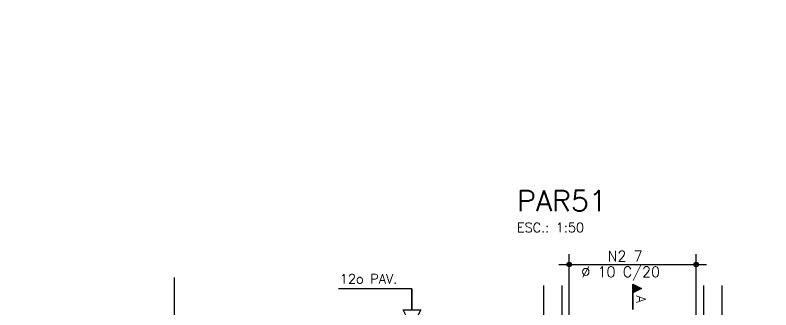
# Model space of a CAD drawing. Extents: x -1.9 to 86, y -1.5 to 61.
# Drawn here: x 37.57 to 51.98, y 24.6 to 30.22 of the extents above; entities that cross this region are included whole.
import ezdxf

# ---------------------------------------------------------------- set-up
doc = ezdxf.new("R2010")
doc.units = 0
doc.header["$MEASUREMENT"] = 0
for name, color, linetype in [('PENA_01', 1, 'CONTINUOUS'), ('PENA_02', 2, 'CONTINUOUS'), ('PENA_03', 3, 'CONTINUOUS'), ('PENA_05', 5, 'CONTINUOUS'), ('PENA_06', 6, 'CONTINUOUS')]:
    doc.layers.add(name, color=color, linetype=linetype)
doc.styles.get("Standard").update_dxf_attribs({"font": 'ROMANS.SHX'})

msp = doc.modelspace()

# ---------------------------------------------------------------- linework, layer by layer
at = {"layer": 'PENA_01', "linetype": 'Continuous'}
for p, q in [((48.138, 22.645), (48.138, 25.663)), ((50.558, 22.645), (50.558, 25.663)), ((47.938, 25.463), (50.758, 25.463))]:
    msp.add_line(p, q, dxfattribs=at)
at = {"layer": 'PENA_02', "linetype": 'Continuous'}
for centre, radius in [((48.138, 25.463), 0.0416), ((48.138, 25.463), 0.0208), ((50.558, 25.463), 0.0416), ((50.558, 25.463), 0.0208)]:
    msp.add_circle(centre, radius, dxfattribs=at)
at = {"layer": 'PENA_03', "linetype": 'Continuous'}
for p, q in [((49.348, 24.602), (49.348, 25.088)), ((49.348, 25.088), (49.513, 25.005)), ((49.348, 25.087), (49.348, 24.923)), ((49.348, 25.087), (49.512, 25.005)), ((49.36, 25.082), (49.36, 24.929)), ((49.373, 25.075), (49.373, 24.935)), ((45.138, 24.997), (43.738, 24.997)), ((45.138, 24.597), (45.138, 24.997)), ((45.14, 24.597), (45.14, 24.999)), ((49.512, 25.005), (49.348, 24.923)), ((49.513, 25.005), (49.348, 24.923)), ((49.386, 25.069), (49.386, 24.941)), ((49.399, 25.063), (49.399, 24.948)), ((49.411, 25.056), (49.411, 24.954)), ((49.424, 25.05), (49.424, 24.961)), ((49.437, 25.044), (49.437, 24.967)), ((49.45, 25.037), (49.45, 24.973)), ((49.462, 25.031), (49.462, 24.98)), ((49.475, 25.024), (49.475, 24.986)), ((49.488, 25.018), (49.488, 24.992)), ((49.501, 25.012), (49.501, 24.999)), ((49.348, 24.923), (49.348, 24.602)), ((45.139, 24.265), (44.973, 24.597)), ((44.973, 24.597), (45.138, 24.597)), ((45.305, 24.597), (45.139, 24.265)), ((45.14, 24.597), (45.305, 24.597))]:
    msp.add_line(p, q, dxfattribs=at)
at = {"layer": 'PENA_05', "linetype": 'Continuous'}
msp.add_line((40.609, 20.971), (40.609, 25.214), dxfattribs=at)
for points in [[(47.648, 25.065), (47.648, 18.825)], [(47.998, 25.065), (47.998, 18.825)], [(50.698, 25.065), (50.698, 18.825)], [(51.048, 25.065), (51.048, 18.825)]]:
    msp.add_lwpolyline(points, dxfattribs=at)

# ---------------------------------------------------------------- texts
at = {"layer": 'PENA_03', "linetype": 'Continuous'}
for s, height, p in [('ESC.: 1:50', 0.18, (47.14, 26.079)), ('N2 7', 0.2, (48.868, 25.523)), ('%%c 10 C/20', 0.2, (48.368, 25.223)), ('12o PAV.', 0.18, (43.764, 25.099))]:
    msp.add_text(s, height=height, dxfattribs=at).set_placement(p)
msp.add_text('A', height=0.18, rotation=270, dxfattribs=at).set_placement((49.415, 24.87))
at = {"layer": 'PENA_06', "linetype": 'Continuous'}
msp.add_text('PAR51', height=0.4, dxfattribs=at).set_placement((47.14, 26.479))

doc.saveas('drawing.dxf')
